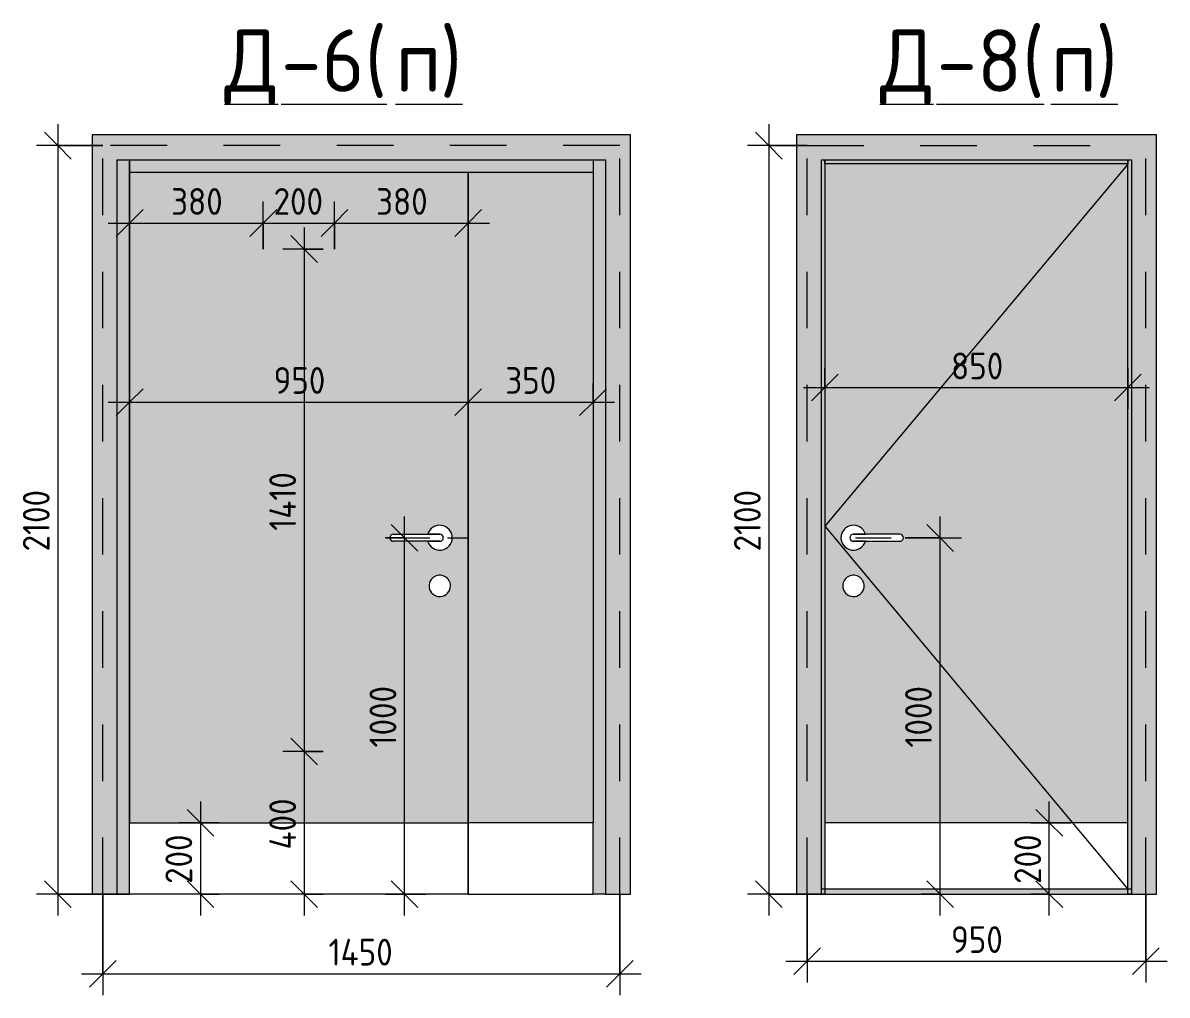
# Model space of a CAD drawing. Header units: millimetres. Extents: x 10994 to 23019, y 8176 to 23645.
# Drawn here: x 19680 to 22891, y 17829 to 20557 of the extents above; entities that cross this region are included whole.
import ezdxf

# ---------------------------------------------------------------- set-up
doc = ezdxf.new("R2010")
doc.units = ezdxf.units.MM
doc.linetypes.add('ADSK_Штрих_ш2 п1', pattern=[150, 100, -50])
doc.linetypes.add('Штрих', pattern=[317.5, 158.75, -158.75])
for name, color, linetype, lineweight in [('A-ANNO-DIMS', 7, 'Continuous', 9), ('A-ANNO-DIMS-50', 7, 'Continuous', 9), ('A-DETL-1', 7, 'ADSK_Штрих_ш2 п1', 9), ('A-DOOR', 7, 'Continuous', 9), ('A-DOOR-1', 7, 'Штрих', 9), ('A-DOOR-FRAM', 7, 'Continuous', 9)]:
    doc.layers.add(name, color=color, linetype=linetype, lineweight=lineweight)
doc.layers.add('G-ANNO-TEXT-1', color=7, linetype='Continuous', lineweight=9, true_color=0x3c3c3c)
doc.styles.add('GOST Common', font='GOST_Common.ttf', dxfattribs={"height": 175})
doc.styles.add('ISOCPEUR', font='isocpeur.ttf', dxfattribs={"width": 0.9, "height": 75})
doc.dimstyles.new('ISO-1_5', dxfattribs={"dimscale": 304.8, "dimtxt": 74.698588, "dimasz": 0.246063, "dimexe": 0.19685, "dimexo": 0, "dimgap": 0, "dimtad": 1, "dimdec": 0, "dimrnd": 10, "dimzin": 0, "dimdsep": 46, "dimtxsty": 'ISOCPEUR', "dimblk1": 'OBLIQUE', "dimblk2": 'OBLIQUE', "dimsah": 1, "dimcen": 0.09, "dimdle": 0.19685, "dimazin": 0, "dimtfac": 1, "dimtdec": 4, "dimtix": 1, "dimtmove": 0, "dimatfit": 3, "dimfxl": 1, "dimtvp": 1, "dimtolj": 1, "dimtzin": 0, "dimarcsym": 2})

# ---------------------------------------------------------------- blocks, each defined once
blk = doc.blocks.new('Family - ___-32314363-_Двери_ 3 этаж 23-33')
at = {"layer": 'A-DOOR'}
h = blk.add_hatch(color=256, dxfattribs=at)
h.paths.add_polyline_path([(10879.2, 18312.7), (11729.2, 18312.7), (11729.2, 20162.7), (10879.2, 20162.7), (10879.2, 18562.8)])
h.paths.add_polyline_path([(10957, 18947.7), (10949.7, 18949.2), (10942.9, 18952.4), (10937.2, 18957.2), (10932.8, 18963.3), (10930.1, 18970.2), (10929.2, 18977.7), (10930.1, 18985.2), (10932.9, 18992.2), (10937.4, 18998.3), (10943.2, 19003.1), (10950.1, 19006.3), (10957.5, 19007.6), (10965, 19007.1), (10972.2, 19004.7), (10978.5, 19000.6), (10983.7, 18995), (10987.2, 18988.3), (10989, 18981), (10988.9, 18973.4), (10986.9, 18966.2), (10983.2, 18959.7), (10978, 18954.3), (10971.6, 18950.4), (10964.5, 18948.1)])
h.paths.add_polyline_path([(10958.6, 19077.7), (10949.7, 19079), (10941.3, 19082.5), (10934.2, 19088.1), (10928.8, 19095.3), (10925.3, 19103.7), (10924.2, 19113.3), (10925.3, 19121.6), (10928.8, 19130), (10935.2, 19138), (10942.6, 19143.3), (10951.5, 19146.6), (10959.2, 19147.6), (10967.6, 19146.6), (10976, 19143.3), (10983.3, 19138), (10989, 19130.9), (10992.7, 19122.7), (11091.7, 19122.3), (11094.2, 19121.3), (11096.2, 19119.7), (11097.8, 19117.7), (11099.1, 19113.3), (11099.2, 19112.7), (11098.8, 19110.1), (11097.8, 19107.7), (11096.2, 19105.6), (11094.2, 19104), (11091.7, 19103), (11089.2, 19102.7), (10992.7, 19102.7), (10989, 19094.4), (10983.3, 19087.4), (10976, 19082), (10967.6, 19078.7), (10959.2, 19077.7)])
at = {"layer": 'A-DOOR-FRAM'}
for points in [[(10799.2, 18112.7), (10869.2, 18112.7), (10869.2, 20172.7), (11739.2, 20172.7), (11739.2, 18112.7), (11809.2, 18112.7), (11809.2, 20242.7), (10799.2, 20242.7), (10799.2, 18562.8)], [(10869.2, 18112.7), (10879.2, 18112.7), (10879.2, 20172.7), (10869.2, 20172.7), (10869.2, 18126.7)], [(11729.2, 20162.7), (11729.2, 20172.7), (10879.2, 20172.7), (10879.2, 20162.7)], [(11729.2, 18112.7), (11739.2, 18112.7), (11739.2, 20172.7), (11729.2, 20172.7), (11729.2, 18126.7)], [(10879.2, 18112.7), (11729.2, 18112.7), (11729.2, 18126.7), (10879.2, 18126.7)]]:
    blk.add_hatch(color=256, dxfattribs=at).paths.add_polyline_path(points)
at = {"layer": 'A-DOOR'}
for p, q in [((11729.2, 20161), (10879.2, 19144.7)), ((10879.2, 19144.7), (11729.2, 18126.7)), ((11089.2, 19122.7), (10959.2, 19122.7)), ((10959.2, 19122.7), (10992.7, 19122.7)), ((10959.2, 19102.7), (11089.2, 19102.7)), ((10992.7, 19102.7), (10959.2, 19102.7)), ((11729.2, 18312.7), (10879.2, 18312.7))]:
    blk.add_line(p, q, dxfattribs=at)
for centre, radius, start, end in [((10959.2, 19112.7), 35, 16.6015, 180), ((10959.2, 19112.7), 35, 180, 343.3985), ((10959.2, 19112.7), 10, 90, 270), ((10959.2, 19112.7), 10, 90, 270), ((11089.2, 19112.7), 10, 270, 90), ((10959.2, 18977.7), 30, 351.8301, 180), ((10959.2, 18977.7), 30, 180, 351.8301)]:
    blk.add_arc(centre, radius, start, end, dxfattribs=at)
at = {"layer": 'A-DOOR-1'}
for p, q in [((10829.2, 20212.7), (11779.2, 20212.7)), ((10829.2, 18112.7), (10829.2, 20212.7)), ((10829.2, 20212.7), (11779.2, 20212.7)), ((10829.2, 18112.7), (10829.2, 20212.7)), ((11779.2, 18112.7), (11779.2, 20212.7)), ((11779.2, 18112.7), (11779.2, 20212.7))]:
    blk.add_line(p, q, dxfattribs=at)
at = {"layer": 'A-DOOR-FRAM'}
for p, q in [((11809.2, 20242.7), (10799.2, 20242.7)), ((10799.2, 20242.7), (10799.2, 18112.7)), ((11809.2, 18112.7), (11809.2, 20242.7)), ((10869.2, 18112.7), (10869.2, 20172.7)), ((10869.2, 20172.7), (11739.2, 20172.7)), ((10879.2, 20162.7), (10879.2, 20172.7)), ((10879.2, 20172.7), (10879.2, 18112.7)), ((10879.2, 20162.7), (11729.2, 20162.7)), ((11729.2, 20172.7), (11729.2, 20162.7)), ((11729.2, 18112.7), (11729.2, 20172.7)), ((11739.2, 20172.7), (11739.2, 18112.7)), ((10799.2, 18112.7), (10869.2, 18112.7)), ((11739.2, 18126.7), (10869.2, 18126.7)), ((10879.2, 18112.7), (10869.2, 18112.7)), ((10869.2, 18112.7), (11739.2, 18112.7)), ((11739.2, 18112.7), (11729.2, 18112.7)), ((11739.2, 18112.7), (11809.2, 18112.7))]:
    blk.add_line(p, q, dxfattribs=at)
blk = doc.blocks.new('Family - ___-32366956-_Двери_ 3 этаж 23-33')
at = {"layer": 'A-DOOR'}
h = blk.add_hatch(color=256, dxfattribs=at)
h.paths.add_polyline_path([(8928.5, 18312.7), (9878.5, 18312.7), (9878.5, 20137.7), (8928.5, 20137.7), (8928.5, 19102.7)])
h.paths.add_polyline_path([(9800.7, 18947.7), (9793.2, 18948.1), (9786.1, 18950.4), (9779.1, 18954.9), (9774.5, 18959.7), (9770.5, 18967.4), (9768.8, 18973.4), (9768.8, 18981.5), (9770.5, 18988.3), (9774.5, 18995.5), (9779.1, 19000.6), (9785.5, 19004.7), (9792.6, 19007.1), (9800.2, 19007.6), (9807.6, 19006.3), (9814.5, 19003.1), (9820.3, 18998.3), (9824.8, 18992.2), (9827.6, 18985.2), (9828.5, 18977.7), (9827.6, 18970.2), (9824.9, 18963.3), (9820.5, 18957.2), (9814.7, 18952.4), (9808, 18949.2), (9802.7, 18948.1)])
h.paths.add_polyline_path([(9799.1, 19077.7), (9790.1, 19078.7), (9781.6, 19082), (9774.4, 19087.4), (9768.7, 19094.4), (9765, 19102.7), (9665.9, 19103), (9663.5, 19104), (9661.5, 19105.6), (9659.9, 19107.7), (9658.9, 19110.1), (9658.5, 19112.7), (9658.9, 19115.3), (9659.9, 19117.7), (9661.5, 19119.7), (9663.5, 19121.3), (9665.9, 19122.3), (9668.5, 19122.7), (9765, 19122.7), (9768.7, 19130.9), (9774.4, 19138), (9781.6, 19143.3), (9790.1, 19146.6), (9801.1, 19147.4), (9808, 19146.4), (9816.3, 19142.8), (9823.5, 19137.2), (9828.9, 19130), (9832.4, 19121.6), (9833.5, 19112.7), (9832.4, 19103.7), (9828.9, 19095.3), (9822.5, 19087.4), (9815.1, 19082), (9806.1, 19078.7), (9801.1, 19078)])
blk.add_hatch(color=256, dxfattribs=at).paths.add_polyline_path([(9878.5, 18312.7), (10228.5, 18312.7), (10228.5, 20137.7), (9878.5, 20137.7), (9878.5, 18562.8)])
at = {"layer": 'A-DOOR-FRAM'}
for points in [[(10263.5, 18112.7), (10333.5, 18112.7), (10333.5, 20242.7), (8823.5, 20242.7), (8823.5, 18112.7), (8893.5, 18112.7), (8893.5, 20172.7), (10263.5, 20172.7), (10263.5, 18562.8)], [(8928.5, 18112.7), (8928.5, 20172.7), (8893.5, 20172.7), (8893.5, 18112.7)], [(10228.5, 20137.7), (10228.5, 20172.7), (8928.5, 20172.7), (8928.5, 20137.7), (9878.5, 20137.7)], [(10228.5, 18112.7), (10263.5, 18112.7), (10263.5, 20172.7), (10228.5, 20172.7), (10228.5, 18312.7)]]:
    blk.add_hatch(color=256, dxfattribs=at).paths.add_polyline_path(points)
at = {"layer": 'A-DOOR'}
for p, q in [((9878.5, 20137.7), (8928.5, 20137.7)), ((8928.5, 18312.7), (8928.5, 20137.7)), ((9878.5, 20137.7), (9878.5, 18312.7)), ((10228.5, 20137.7), (9878.5, 20137.7)), ((9878.5, 18312.7), (9878.5, 20137.7)), ((10228.5, 20137.7), (10228.5, 18312.7)), ((9668.5, 19122.7), (9798.5, 19122.7)), ((9798.5, 19102.7), (9668.5, 19102.7)), ((9798.5, 19122.7), (9765, 19122.7)), ((9765, 19102.7), (9798.5, 19102.7)), ((8928.5, 18312.7), (9878.5, 18312.7)), ((8928.5, 18112.7), (8928.5, 18312.7)), ((9878.5, 18112.7), (9878.5, 18312.7)), ((10228.5, 18312.7), (9878.5, 18312.7)), ((9878.5, 18312.7), (9878.5, 18112.7)), ((10228.5, 18112.7), (10228.5, 18312.7)), ((9878.5, 18112.7), (8928.5, 18112.7)), ((9878.5, 18112.7), (10228.5, 18112.7))]:
    blk.add_line(p, q, dxfattribs=at)
for centre, radius, start, end in [((9798.5, 19112.7), 35, 0, 163.3985), ((9668.5, 19112.7), 10, 90, 270), ((9798.5, 19112.7), 35, 196.6015, 0), ((9798.5, 19112.7), 10, 270, 90), ((9798.5, 19112.7), 10, 270, 90), ((9798.5, 18977.7), 30, 0, 188.1699), ((9798.5, 18977.7), 30, 188.1699, 0)]:
    blk.add_arc(centre, radius, start, end, dxfattribs=at)
at = {"layer": 'A-DOOR-1'}
for p, q in [((10303.5, 20212.7), (8853.5, 20212.7)), ((8853.5, 18112.7), (8853.5, 20212.7)), ((10303.5, 20212.7), (8853.5, 20212.7)), ((8853.5, 18112.7), (8853.5, 20212.7)), ((10303.5, 18112.7), (10303.5, 20212.7)), ((10303.5, 18112.7), (10303.5, 20212.7))]:
    blk.add_line(p, q, dxfattribs=at)
at = {"layer": 'A-DOOR-FRAM'}
for p, q in [((10333.5, 20242.7), (8823.5, 20242.7)), ((8823.5, 20242.7), (8823.5, 18112.7)), ((10333.5, 18112.7), (10333.5, 20242.7)), ((8893.5, 18112.7), (8893.5, 20172.7)), ((8893.5, 20172.7), (10263.5, 20172.7)), ((8928.5, 20137.7), (8928.5, 20172.7)), ((8928.5, 20172.7), (8928.5, 18312.7)), ((10228.5, 20172.7), (10228.5, 20137.7)), ((10228.5, 20172.7), (10228.5, 18312.7)), ((10263.5, 20172.7), (10263.5, 18112.7)), ((10228.5, 20137.7), (8928.5, 20137.7)), ((8823.5, 18112.7), (8893.5, 18112.7)), ((8928.5, 18112.7), (8893.5, 18112.7)), ((10263.5, 18112.7), (10228.5, 18112.7)), ((10263.5, 18112.7), (10333.5, 18112.7))]:
    blk.add_line(p, q, dxfattribs=at)
blk = doc.blocks.new('DIMBLOCK13-_Двери_ 3 этаж 23-33')
at = {"layer": 'A-ANNO-DIMS-50'}
for p, q in [((21773.2, 20272.7), (21773.2, 18052.7)), ((21880.5, 20212.7), (21713.2, 20212.7)), ((21773.2, 20212.7), (21880.5, 20212.7)), ((21920.5, 18112.7), (21713.2, 18112.7)), ((21773.2, 18112.7), (21920.5, 18112.7))]:
    blk.add_line(p, q, dxfattribs=at)
at = {"layer": 'A-ANNO-DIMS-50', "lineweight": 20}
for p, q in [((21773.2, 20212.7), (21735.7, 20250.2)), ((21773.2, 20212.7), (21810.7, 20175.2)), ((21773.2, 18112.7), (21735.7, 18150.2)), ((21773.2, 18112.7), (21810.7, 18075.2))]:
    blk.add_line(p, q, dxfattribs=at)
at = {"layer": 'A-ANNO-DIMS-50', "color": 0, "insert": (21675.3, 19074.3), "char_height": 75, "width": 212.029, "attachment_point": 1, "rotation": 90, "line_spacing_factor": 1.149209, "style": 'ISOCPEUR'}
blk.add_mtext('2100', dxfattribs=at)
blk = doc.blocks.new('_Oblique')
at = {"color": 0, "linetype": 'ByBlock', "lineweight": -2}
blk.add_line((-0.5, -0.5), (0.5, 0.5), dxfattribs=at)
blk = doc.blocks.new('DIMBLOCK14-_Двери_ 3 этаж 23-33')
at = {"layer": 'A-ANNO-DIMS-50'}
for p, q in [((21880.5, 18112.7), (21880.5, 17864.8)), ((21880.5, 17924.8), (21880.5, 18112.7)), ((22830.5, 18112.7), (22830.5, 17864.8)), ((22830.5, 17924.8), (22830.5, 18112.7)), ((21820.5, 17924.8), (22890.5, 17924.8))]:
    blk.add_line(p, q, dxfattribs=at)
at = {"layer": 'A-ANNO-DIMS-50', "lineweight": 20}
for p, q in [((21880.5, 17924.8), (21918, 17962.3)), ((22830.5, 17924.8), (22868, 17962.3)), ((21880.5, 17924.8), (21843, 17887.3)), ((22830.5, 17924.8), (22793, 17887.3))]:
    blk.add_line(p, q, dxfattribs=at)
at = {"layer": 'A-ANNO-DIMS-50', "color": 0, "insert": (22284.4, 18022.8), "char_height": 75, "width": 170.658, "attachment_point": 1, "line_spacing_factor": 1.149209, "style": 'ISOCPEUR'}
blk.add_mtext('950', dxfattribs=at)
blk = doc.blocks.new('DIMBLOCK15-_Двери_ 3 этаж 23-33')
at = {"layer": 'A-ANNO-DIMS-50'}
for p, q in [((21930.5, 19587.1), (21930.5, 19474.1)), ((21930.5, 19534.1), (21930.5, 19587.1)), ((22780.5, 19587.1), (22780.5, 19474.1)), ((22780.5, 19534.1), (22780.5, 19587.1)), ((21870.5, 19534.1), (22840.5, 19534.1))]:
    blk.add_line(p, q, dxfattribs=at)
at = {"layer": 'A-ANNO-DIMS-50', "lineweight": 20}
for p, q in [((21930.5, 19534.1), (21968, 19571.6)), ((22780.5, 19534.1), (22818, 19571.6)), ((21930.5, 19534.1), (21893, 19496.6)), ((22780.5, 19534.1), (22743, 19496.6))]:
    blk.add_line(p, q, dxfattribs=at)
at = {"layer": 'A-ANNO-DIMS-50', "color": 0, "insert": (22284.4, 19632.1), "char_height": 75, "width": 170.658, "attachment_point": 1, "line_spacing_factor": 1.149209, "style": 'ISOCPEUR'}
blk.add_mtext('850', dxfattribs=at)
blk = doc.blocks.new('DIMBLOCK16-_Двери_ 3 этаж 23-33')
at = {"layer": 'A-ANNO-DIMS-50'}
for p, q in [((22560, 18052.7), (22560, 18372.7)), ((22507, 18312.7), (22620, 18312.7)), ((22560, 18312.7), (22507, 18312.7)), ((22507, 18112.7), (22620, 18112.7)), ((22560, 18112.7), (22507, 18112.7))]:
    blk.add_line(p, q, dxfattribs=at)
at = {"layer": 'A-ANNO-DIMS-50', "lineweight": 20}
for p, q in [((22560, 18312.7), (22522.5, 18350.2)), ((22560, 18312.7), (22597.5, 18275.2)), ((22560, 18112.7), (22522.5, 18150.2)), ((22560, 18112.7), (22597.5, 18075.2))]:
    blk.add_line(p, q, dxfattribs=at)
at = {"layer": 'A-ANNO-DIMS-50', "color": 0, "insert": (22462, 18141.6), "char_height": 75, "width": 170.658, "attachment_point": 1, "rotation": 90, "line_spacing_factor": 1.149209, "style": 'ISOCPEUR'}
blk.add_mtext('200', dxfattribs=at)
blk = doc.blocks.new('DIMBLOCK67-_Двери_ 3 этаж 23-33')
at = {"layer": 'A-ANNO-DIMS-50'}
for p, q in [((22253.5, 18052.7), (22253.5, 19172)), ((22155.9, 19112), (22313.5, 19112)), ((22253.5, 19112), (22155.9, 19112)), ((22200.4, 18112.7), (22313.5, 18112.7)), ((22253.5, 18112.7), (22200.4, 18112.7))]:
    blk.add_line(p, q, dxfattribs=at)
at = {"layer": 'A-ANNO-DIMS-50', "lineweight": 20}
for p, q in [((22253.5, 19112), (22216, 19149.5)), ((22253.5, 19112), (22291, 19074.5)), ((22253.5, 18112.7), (22216, 18150.2)), ((22253.5, 18112.7), (22291, 18075.2))]:
    blk.add_line(p, q, dxfattribs=at)
at = {"layer": 'A-ANNO-DIMS-50', "color": 0, "insert": (22155.5, 18524), "char_height": 75, "width": 212.029, "attachment_point": 1, "rotation": 90, "line_spacing_factor": 1.149209, "style": 'ISOCPEUR'}
blk.add_mtext('1000', dxfattribs=at)
blk = doc.blocks.new('DIMBLOCK77-_Двери_ 3 этаж 23-33')
at = {"layer": 'A-ANNO-DIMS-50'}
for p, q in [((20178.4, 18372.7), (20178.4, 18052.7)), ((20231.4, 18312.7), (20118.4, 18312.7)), ((20178.4, 18312.7), (20231.4, 18312.7)), ((20231.4, 18112.7), (20118.4, 18112.7)), ((20178.4, 18112.7), (20231.4, 18112.7))]:
    blk.add_line(p, q, dxfattribs=at)
at = {"layer": 'A-ANNO-DIMS-50', "lineweight": 20}
for p, q in [((20178.4, 18312.7), (20140.9, 18350.2)), ((20178.4, 18312.7), (20215.9, 18275.2)), ((20178.4, 18112.7), (20140.9, 18150.2)), ((20178.4, 18112.7), (20215.9, 18075.2))]:
    blk.add_line(p, q, dxfattribs=at)
at = {"layer": 'A-ANNO-DIMS-50', "color": 0, "insert": (20080.4, 18141.6), "char_height": 75, "width": 170.658, "attachment_point": 1, "rotation": 90, "line_spacing_factor": 1.149209, "style": 'ISOCPEUR'}
blk.add_mtext('200', dxfattribs=at)
blk = doc.blocks.new('DIMBLOCK78-_Двери_ 3 этаж 23-33')
at = {"layer": 'A-ANNO-DIMS-50'}
for p, q in [((19904.9, 18112.7), (19904.9, 17829.5)), ((19904.9, 17889.5), (19904.9, 18112.7)), ((21354.9, 18112.7), (21354.9, 17829.5)), ((21354.9, 17889.5), (21354.9, 18112.7)), ((19844.9, 17889.5), (21414.9, 17889.5))]:
    blk.add_line(p, q, dxfattribs=at)
at = {"layer": 'A-ANNO-DIMS-50', "lineweight": 20}
for p, q in [((19904.9, 17889.5), (19942.4, 17927)), ((21354.9, 17889.5), (21392.4, 17927)), ((19904.9, 17889.5), (19867.4, 17852)), ((21354.9, 17889.5), (21317.4, 17852))]:
    blk.add_line(p, q, dxfattribs=at)
at = {"layer": 'A-ANNO-DIMS-50', "color": 0, "insert": (20538, 17987.5), "char_height": 75, "width": 220.648, "attachment_point": 1, "line_spacing_factor": 1.149209, "style": 'ISOCPEUR'}
blk.add_mtext('1450', dxfattribs=at)
blk = doc.blocks.new('DIMBLOCK79-_Двери_ 3 этаж 23-33')
at = {"layer": 'A-ANNO-DIMS-50'}
for p, q in [((20929.9, 18312.7), (20929.9, 19553.4)), ((19979.9, 19546.5), (19979.9, 19433.4)), ((19979.9, 19493.4), (19979.9, 19546.5)), ((19919.9, 19493.4), (20929.9, 19493.4)), ((20929.9, 19493.4), (20929.9, 18312.7))]:
    blk.add_line(p, q, dxfattribs=at)
at = {"layer": 'A-ANNO-DIMS-50', "lineweight": 20}
for p, q in [((19979.9, 19493.4), (20017.4, 19530.9)), ((20929.9, 19493.4), (20967.4, 19530.9)), ((19979.9, 19493.4), (19942.4, 19455.9)), ((20929.9, 19493.4), (20892.4, 19455.9))]:
    blk.add_line(p, q, dxfattribs=at)
at = {"layer": 'A-ANNO-DIMS-50', "color": 0, "insert": (20383.8, 19591.4), "char_height": 75, "width": 170.658, "attachment_point": 1, "line_spacing_factor": 1.149209, "style": 'ISOCPEUR'}
blk.add_mtext('950', dxfattribs=at)
blk = doc.blocks.new('DIMBLOCK80-_Двери_ 3 этаж 23-33')
at = {"layer": 'A-ANNO-DIMS-50'}
for p, q in [((20929.9, 18312.7), (20929.9, 19553.4)), ((21279.9, 19546.5), (21279.9, 19433.4)), ((21279.9, 19493.4), (21279.9, 19546.5)), ((20929.9, 19493.4), (21339.9, 19493.4)), ((20929.9, 19493.4), (20929.9, 18312.7))]:
    blk.add_line(p, q, dxfattribs=at)
at = {"layer": 'A-ANNO-DIMS-50', "lineweight": 20}
for p, q in [((20929.9, 19493.4), (20967.4, 19530.9)), ((21279.9, 19493.4), (21317.4, 19530.9)), ((20929.9, 19493.4), (20892.4, 19455.9)), ((21279.9, 19493.4), (21242.4, 19455.9))]:
    blk.add_line(p, q, dxfattribs=at)
at = {"layer": 'A-ANNO-DIMS-50', "color": 0, "insert": (21033.8, 19591.4), "char_height": 75, "width": 170.658, "attachment_point": 1, "line_spacing_factor": 1.149209, "style": 'ISOCPEUR'}
blk.add_mtext('350', dxfattribs=at)
blk = doc.blocks.new('DIMBLOCK81-_Двери_ 3 этаж 23-33')
at = {"layer": 'A-ANNO-DIMS-50'}
for p, q in [((19778.4, 20272.7), (19778.4, 18052.7)), ((19904.9, 20212.7), (19718.4, 20212.7)), ((19778.4, 20212.7), (19904.9, 20212.7)), ((19979.9, 18112.7), (19718.4, 18112.7)), ((19778.4, 18112.7), (19979.9, 18112.7))]:
    blk.add_line(p, q, dxfattribs=at)
at = {"layer": 'A-ANNO-DIMS-50', "lineweight": 20}
for p, q in [((19778.4, 20212.7), (19740.9, 20250.2)), ((19778.4, 20212.7), (19815.9, 20175.2)), ((19778.4, 18112.7), (19740.9, 18150.2)), ((19778.4, 18112.7), (19815.9, 18075.2))]:
    blk.add_line(p, q, dxfattribs=at)
at = {"layer": 'A-ANNO-DIMS-50', "color": 0, "insert": (19680.4, 19074.3), "char_height": 75, "width": 212.029, "attachment_point": 1, "rotation": 90, "line_spacing_factor": 1.149209, "style": 'ISOCPEUR'}
blk.add_mtext('2100', dxfattribs=at)
blk = doc.blocks.new('DIMBLOCK82-_Двери_ 3 этаж 23-33')
at = {"layer": 'A-ANNO-DIMS-50'}
for p, q in [((20751, 18052.7), (20751, 19172.7)), ((20697.9, 19112.7), (20811, 19112.7)), ((20751, 19112.7), (20697.9, 19112.7)), ((20697.9, 18112.7), (20811, 18112.7)), ((20751, 18112.7), (20697.9, 18112.7))]:
    blk.add_line(p, q, dxfattribs=at)
at = {"layer": 'A-ANNO-DIMS-50', "lineweight": 20}
for p, q in [((20751, 19112.7), (20713.5, 19150.2)), ((20751, 19112.7), (20788.5, 19075.2)), ((20751, 18112.7), (20713.5, 18150.2)), ((20751, 18112.7), (20788.5, 18075.2))]:
    blk.add_line(p, q, dxfattribs=at)
at = {"layer": 'A-ANNO-DIMS-50', "color": 0, "insert": (20653, 18524.3), "char_height": 75, "width": 212.029, "attachment_point": 1, "rotation": 90, "line_spacing_factor": 1.149209, "style": 'ISOCPEUR'}
blk.add_mtext('1000', dxfattribs=at)
blk = doc.blocks.new('DIMBLOCK83-_Двери_ 3 этаж 23-33')
at = {"layer": 'A-ANNO-DIMS-50'}
for p, q in [((20469.7, 19982.7), (20469.7, 18512.7)), ((20522.7, 19922.7), (20409.7, 19922.7)), ((20469.7, 19922.7), (20522.7, 19922.7)), ((20522.7, 18512.7), (20409.7, 18512.7)), ((20469.7, 18512.7), (20522.7, 18512.7))]:
    blk.add_line(p, q, dxfattribs=at)
at = {"layer": 'A-ANNO-DIMS-50', "lineweight": 20}
for p, q in [((20469.7, 19922.7), (20432.2, 19960.2)), ((20469.7, 19922.7), (20507.2, 19885.2)), ((20469.7, 18512.7), (20432.2, 18550.2)), ((20469.7, 18512.7), (20507.2, 18475.2))]:
    blk.add_line(p, q, dxfattribs=at)
at = {"layer": 'A-ANNO-DIMS-50', "color": 0, "insert": (20371.7, 19132.2), "char_height": 75, "width": 205.134, "attachment_point": 1, "rotation": 90, "line_spacing_factor": 1.149209, "style": 'ISOCPEUR'}
blk.add_mtext('1410', dxfattribs=at)
blk = doc.blocks.new('DIMBLOCK84-_Двери_ 3 этаж 23-33')
at = {"layer": 'A-ANNO-DIMS-50', "lineweight": 20}
for p, q in [((20469.7, 18512.7), (20432.2, 18550.2)), ((20469.7, 18512.7), (20507.2, 18475.2)), ((20469.7, 18112.7), (20432.2, 18150.2)), ((20469.7, 18112.7), (20507.2, 18075.2))]:
    blk.add_line(p, q, dxfattribs=at)
at = {"layer": 'A-ANNO-DIMS-50'}
for p, q in [((20522.7, 18512.7), (20409.7, 18512.7)), ((20469.7, 18512.7), (20469.7, 18052.7)), ((20469.7, 18512.7), (20522.7, 18512.7)), ((20522.7, 18112.7), (20409.7, 18112.7)), ((20469.7, 18112.7), (20522.7, 18112.7))]:
    blk.add_line(p, q, dxfattribs=at)
at = {"layer": 'A-ANNO-DIMS-50', "color": 0, "insert": (20371.7, 18238), "char_height": 75, "width": 179.277, "attachment_point": 1, "rotation": 90, "line_spacing_factor": 1.149209, "style": 'ISOCPEUR'}
blk.add_mtext('400', dxfattribs=at)
blk = doc.blocks.new('DIMBLOCK85-_Двери_ 3 этаж 23-33')
at = {"layer": 'A-ANNO-DIMS-50'}
for p, q in [((19979.9, 20048.7), (19979.9, 19935.6)), ((19979.9, 19995.6), (19979.9, 20048.7)), ((20354.9, 19922.7), (20354.9, 20055.6)), ((19919.9, 19995.6), (20354.9, 19995.6)), ((20354.9, 19995.6), (20354.9, 19922.7))]:
    blk.add_line(p, q, dxfattribs=at)
at = {"layer": 'A-ANNO-DIMS-50', "lineweight": 20}
for p, q in [((19979.9, 19995.6), (20017.4, 20033.1)), ((20354.9, 19995.6), (20392.4, 20033.1)), ((19979.9, 19995.6), (19942.4, 19958.1)), ((20354.9, 19995.6), (20317.4, 19958.1))]:
    blk.add_line(p, q, dxfattribs=at)
at = {"layer": 'A-ANNO-DIMS-50', "color": 0, "insert": (20096.3, 20093.6), "char_height": 75, "width": 170.658, "attachment_point": 1, "line_spacing_factor": 1.149209, "style": 'ISOCPEUR'}
blk.add_mtext('380', dxfattribs=at)
blk = doc.blocks.new('DIMBLOCK86-_Двери_ 3 этаж 23-33')
at = {"layer": 'A-ANNO-DIMS-50'}
for p, q in [((20354.9, 19922.7), (20354.9, 20055.6)), ((20554.9, 19922.7), (20554.9, 20055.6)), ((20354.9, 19995.6), (20554.9, 19995.6)), ((20354.9, 19995.6), (20354.9, 19922.7)), ((20554.9, 19995.6), (20554.9, 19922.7))]:
    blk.add_line(p, q, dxfattribs=at)
at = {"layer": 'A-ANNO-DIMS-50', "lineweight": 20}
for p, q in [((20354.9, 19995.6), (20392.4, 20033.1)), ((20554.9, 19995.6), (20592.4, 20033.1)), ((20354.9, 19995.6), (20317.4, 19958.1)), ((20554.9, 19995.6), (20517.4, 19958.1))]:
    blk.add_line(p, q, dxfattribs=at)
at = {"layer": 'A-ANNO-DIMS-50', "color": 0, "insert": (20383.8, 20093.6), "char_height": 75, "width": 170.658, "attachment_point": 1, "line_spacing_factor": 1.149209, "style": 'ISOCPEUR'}
blk.add_mtext('200', dxfattribs=at)
blk = doc.blocks.new('DIMBLOCK87-_Двери_ 3 этаж 23-33')
at = {"layer": 'A-ANNO-DIMS-50'}
for p, q in [((20554.9, 19922.7), (20554.9, 20055.6)), ((20929.9, 20048.7), (20929.9, 19935.6)), ((20929.9, 19995.6), (20929.9, 20048.7)), ((20554.9, 19995.6), (20989.9, 19995.6)), ((20554.9, 19995.6), (20554.9, 19922.7))]:
    blk.add_line(p, q, dxfattribs=at)
at = {"layer": 'A-ANNO-DIMS-50', "lineweight": 20}
for p, q in [((20554.9, 19995.6), (20592.4, 20033.1)), ((20929.9, 19995.6), (20967.4, 20033.1)), ((20554.9, 19995.6), (20517.4, 19958.1)), ((20929.9, 19995.6), (20892.4, 19958.1))]:
    blk.add_line(p, q, dxfattribs=at)
at = {"layer": 'A-ANNO-DIMS-50', "color": 0, "insert": (20671.3, 20093.6), "char_height": 75, "width": 170.658, "attachment_point": 1, "line_spacing_factor": 1.149209, "style": 'ISOCPEUR'}
blk.add_mtext('380', dxfattribs=at)

msp = doc.modelspace()

# ---------------------------------------------------------------- linework, layer by layer
at = {"layer": 'A-DETL-1'}
for p, q in [((20721.7, 19112.7), (20929.9, 19112.7)), ((22015.9, 19112), (22155.9, 19112))]:
    msp.add_line(p, q, dxfattribs=at)

# ---------------------------------------------------------------- block references
at = {"layer": 'A-DOOR'}
for name in ['Family - ___-32366956-_Двери_ 3 этаж 23-33', 'Family - ___-32314363-_Двери_ 3 этаж 23-33']:
    msp.add_blockref(name, (11051.4, 0), dxfattribs=at)

# ---------------------------------------------------------------- texts
at = {"layer": 'G-ANNO-TEXT-1', "char_height": 175, "attachment_point": 1, "style": 'GOST Common'}
for s, insert, width in [('\\L-6(', (20404.6, 20538.8), 388.818), ('\\L\\fGOST Common|b0|i0|c204|p34|;\\L)', (20851.1, 20538.8), 84.177), ('\\L-8(', (22243.8, 20538.8), 388.818), ('\\L\\fGOST Common|b0|i0|c204|p34|;\\L)', (22690.3, 20538.8), 84.177), ('\\L\\fGOST Common|b0|i0|c204|p34|;\\LД', (20245.9, 20538.8), 192.405), ('\\L\\fGOST Common|b0|i0|c204|p34|;\\LД', (22085, 20538.8), 192.405), ('\\L\\fGOST Common|b0|i0|c204|p34|;\\Lп', (20725.5, 20538.8), 152.321), ('\\L\\fGOST Common|b0|i0|c204|p34|;\\Lп', (22564.6, 20538.8), 152.321)]:
    msp.add_mtext(s, dxfattribs=dict(at, insert=insert, width=width))

# ---------------------------------------------------------------- dimensions: what is measured, and where the dimension line sits
at = {"layer": 'A-ANNO-DIMS'}
for base, p1, p2, override, picture, middle in [((19778.4, 18112.7), (19904.9, 20212.7), (19979.9, 18112.7), {"dimpost": '<>', "dimfxl": 2101.338859}, 'DIMBLOCK81-_Двери_ 3 этаж 23-33', (19740.9, 19162.7)), ((21773.2, 18112.7), (21880.5, 20212.7), (21920.5, 18112.7), {"dimpost": '<>', "dimfxl": 2100.380918}, 'DIMBLOCK13-_Двери_ 3 этаж 23-33', (21735.7, 19162.7)), ((20469.7, 18512.7), (20522.7, 19922.7), (20522.7, 18512.7), {"dimpost": '<>', "dimfxl": 1410}, 'DIMBLOCK83-_Двери_ 3 этаж 23-33', (20432.2, 19217.7)), ((20751, 19112.7), (20697.9, 18112.7), (20697.9, 19112.7), {"dimpost": '<>', "dimfxl": 1000}, 'DIMBLOCK82-_Двери_ 3 этаж 23-33', (20713.5, 18612.7)), ((22253.5, 19112), (22200.4, 18112.7), (22155.9, 19112), {"dimpost": '<>', "dimfxl": 1000.294289}, 'DIMBLOCK67-_Двери_ 3 этаж 23-33', (22216, 18612.3)), ((20469.7, 18112.7), (20522.7, 18512.7), (20522.7, 18112.7), {"dimpost": '<>', "dimfxl": 400}, 'DIMBLOCK84-_Двери_ 3 этаж 23-33', (20432.2, 18312.7)), ((20178.4, 18112.7), (20231.4, 18312.7), (20231.4, 18112.7), {"dimpost": '<>', "dimfxl": 200}, 'DIMBLOCK77-_Двери_ 3 этаж 23-33', (20140.9, 18212.7)), ((22560, 18312.7), (22507, 18112.7), (22507, 18312.7), {"dimpost": '<>', "dimfxl": 200}, 'DIMBLOCK16-_Двери_ 3 этаж 23-33', (22522.5, 18212.7))]:
    dim = msp.add_linear_dim(base=base, p1=p1, p2=p2, angle=90, dimstyle='ISO-1_5', override=override, dxfattribs=at)
    dim.commit()
    dim.dimension.update_dxf_attribs({"geometry": picture, "text_midpoint": middle})
for base, p1, p2, override, picture, middle in [((20354.9, 19995.6), (19979.9, 20048.7), (20354.9, 19922.7), {"dimpost": '<>', "dimfxl": 395.603803}, 'DIMBLOCK85-_Двери_ 3 этаж 23-33', (20167.4, 20033.1)), ((20554.9, 19995.6), (20354.9, 19922.7), (20554.9, 19922.7), {"dimpost": '<>', "dimfxl": 200}, 'DIMBLOCK86-_Двери_ 3 этаж 23-33', (20454.9, 20033.1)), ((20929.9, 19995.6), (20554.9, 19922.7), (20929.9, 20048.7), {"dimpost": '<>', "dimfxl": 395.603803}, 'DIMBLOCK87-_Двери_ 3 этаж 23-33', (20742.4, 20033.1)), ((22780.5, 19534.1), (21930.5, 19587.1), (22780.5, 19587.1), {"dimpost": '<>', "dimfxl": 850}, 'DIMBLOCK15-_Двери_ 3 этаж 23-33', (22355.5, 19571.6)), ((20929.9, 19493.4), (19979.9, 19546.5), (20929.9, 18312.7), {"dimpost": '<>', "dimfxl": 1557.159705}, 'DIMBLOCK79-_Двери_ 3 этаж 23-33', (20454.9, 19530.9)), ((21279.9, 19493.4), (20929.9, 18312.7), (21279.9, 19546.5), {"dimpost": '<>', "dimfxl": 1282.476646}, 'DIMBLOCK80-_Двери_ 3 этаж 23-33', (21104.9, 19530.9)), ((21354.9, 17889.5), (19904.9, 18112.7), (21354.9, 18112.7), {"dimpost": '<>', "dimfxl": 1450}, 'DIMBLOCK78-_Двери_ 3 этаж 23-33', (20629.9, 17927)), ((22830.5, 17924.8), (21880.5, 18112.7), (22830.5, 18112.7), {"dimpost": '<>', "dimfxl": 950}, 'DIMBLOCK14-_Двери_ 3 этаж 23-33', (22355.5, 17962.3))]:
    dim = msp.add_linear_dim(base=base, p1=p1, p2=p2, dimstyle='ISO-1_5', override=override, dxfattribs=at)
    dim.commit()
    dim.dimension.update_dxf_attribs({"geometry": picture, "text_midpoint": middle})

doc.saveas('drawing.dxf')
